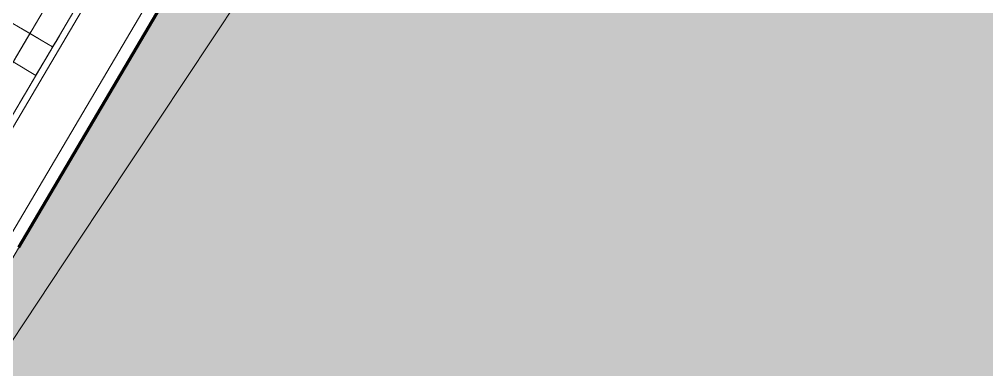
# Model space of a CAD drawing. Header units: metres. Extents: x 478603 to 489313, y 4282657 to 4289463.
# Drawn here: x 479751.8 to 479898.4, y 4286975 to 4287028.1 of the extents above; entities that cross this region are included whole.
import ezdxf

# ---------------------------------------------------------------- set-up
doc = ezdxf.new("R2010")
doc.units = ezdxf.units.M
for name, color, linetype, lineweight in [('ADAKENARI', 18, 'Continuous', 0), ('EKS_5', 5, 'Continuous', 0), ('EKSENLER', 3, 'Continuous', 0), ('HDO_5', 30, 'Continuous', 0), ('KALDIRIM', 11, 'Continuous', 0), ('KDO_5', 150, 'Continuous', 20), ('KYO_5', 1, 'Continuous', 20), ('PL_ALİNMAN', 1, 'Continuous', 0), ('PL_ENKESIT', 1, 'Continuous', 0), ('PL_KM', 4, 'Continuous', 0), ('REFUJ', 63, 'Continuous', 0), ('REVIZE_ONERI_KAM_SNR', 9, 'Continuous', 0), ('SEV_KYO_HDO', 3, 'Continuous', 0), ('SEV_YKO_KDO', 3, 'Continuous', 0), ('SNR_PLANONAMAA', 233, 'Continuous', 0), ('YKO_5', 33, 'Continuous', 0)]:
    doc.layers.add(name, color=color, linetype=linetype, lineweight=lineweight)

msp = doc.modelspace()

# ---------------------------------------------------------------- hatches: boundary and pattern name
at = {"layer": 'REVIZE_ONERI_KAM_SNR'}
msp.add_hatch(color=256, dxfattribs=at).paths.add_polyline_path([(480391.37, 4287736.67), (479958.38, 4287021.55), (479846.66, 4286823.22), (479817.89, 4286807.32), (479678.54, 4286593.14), (479667.02, 4286563.36), (479171.87, 4285664.49), (479060.05, 4285423.5), (478955.18, 4285211.94), (478971.57, 4285181.44), (478973.58, 4285138.06), (478896.83, 4284994.41), (478884.26, 4284953.22), (478871.38, 4284822.15), (478829.64, 4284818.29), (478829.64, 4284859.4), (478806.79, 4284865.48), (478716.87, 4284674.35), (478705.55, 4284645.23), (478602.86, 4284697.15), (478665.09, 4284834.56), (478661.84, 4284859.59), (478721.27, 4284982.03), (478734.09, 4284989.86), (478857.78, 4285241.35), (478838.86, 4285277.85), (478831.67, 4285382.6), (478866.61, 4285387.39), (478882.65, 4285289.09), (479341.44, 4286225.89), (479492.42, 4286515.34), (479668.69, 4286852.71), (479834.72, 4287134.36), (480316.15, 4287820.51), (480353.75, 4287856.55), (480321.39, 4287969.42), (480358.64, 4287985.06), (480384.47, 4287906.35), (480463.86, 4288018.44), (480598.66, 4288207.44), (480775.09, 4288481.28), (480856.22, 4288581.77), (481195.87, 4289025.92), (481277.92, 4288967.09), (481191.32, 4288856.62), (480684.78, 4288177.97), (480420.91, 4287781.11), (480447.15, 4287667.53), (480456.56, 4287584.46), (480422.31, 4287581.55), (480417.61, 4287623.09), (480404.49, 4287679.88)])

# ---------------------------------------------------------------- linework, layer by layer
at = {"layer": 'ADAKENARI', "lineweight": 200}
msp.add_line((479751.7, 4286993.54), (479834.72, 4287134.36), dxfattribs=at)
at = {"layer": 'EKS_5'}
msp.add_point((479753.38, 4287025.92, 932.11), dxfattribs=at)
at = {"layer": 'EKSENLER'}
msp.add_line((479738.98, 4287001.49), (479822.1, 4287142.49), dxfattribs=at)
at = {"layer": 'HDO_5'}
msp.add_polyline3d([(479759.38, 4287028.19, 931.97), (479758.87, 4287027.33, 931.97), (479758.36, 4287026.47, 931.97), (479757.85, 4287025.61, 931.97), (479757.35, 4287024.75, 931.98), (479756.84, 4287023.88, 931.98), (479755.6, 4287021.79, 932.06)], dxfattribs=at)
msp.add_point((479756.84, 4287023.88, 931.98), dxfattribs=at)
at = {"layer": 'KALDIRIM'}
for p, q in [((479742.43, 4286999.46), (479825.47, 4287140.32)), ((479751.81, 4286993.72), (479789.61, 4287057.83))]:
    msp.add_line(p, q, dxfattribs=at)
at = {"layer": 'KDO_5'}
msp.add_polyline3d([(479754.35, 4287019.69, 932.04), (479754.4, 4287019.77, 932.02), (479754.44, 4287019.83, 932.01), (479754.46, 4287019.87, 932), (479754.44, 4287019.83, 931.99), (479754.29, 4287019.58, 931.94), (479753.91, 4287018.94, 931.93), (479753.41, 4287018.08, 931.92), (479752.86, 4287017.15, 931.91), (479752.3, 4287016.21, 931.89), (479751.75, 4287015.28, 931.88)], dxfattribs=at)
msp.add_point((479754.29, 4287019.58, 931.94), dxfattribs=at)
at = {"layer": 'KYO_5'}
msp.add_polyline3d([(479759.4, 4287028.18, 932.23), (479758.89, 4287027.32, 932.2), (479758.38, 4287026.46, 932.17), (479757.86, 4287025.59, 932.14), (479757.35, 4287024.73, 932.1), (479756.85, 4287023.88, 932.07), (479756.34, 4287023.04, 932.07), (479755.85, 4287022.2, 932.06), (479755.35, 4287021.36, 932.05), (479754.85, 4287020.53, 932.05), (479754.35, 4287019.69, 932.04)], dxfattribs=at)
msp.add_point((479756.85, 4287023.88, 932.07), dxfattribs=at)
at = {"layer": 'PL_ALİNMAN'}
for p, q in [((479753.54, 4287026.19), (479751, 4287021.88)), ((479754.3, 4287027.48), (479754.05, 4287027.05))]:
    msp.add_line(p, q, dxfattribs=at)
at = {"layer": 'PL_ENKESIT'}
for points in [[(479756.85, 4287023.88, 932.07), (479756.84, 4287023.88, 931.98), (479756.83, 4287023.89, 932.03), (479753.38, 4287025.92, 932.11), (479749.94, 4287027.95, 932.03), (479749.93, 4287027.96, 931.78)], [(479754.29, 4287019.58, 931.94), (479754.29, 4287019.58, 932.04), (479750.84, 4287021.61, 932.12), (479747.4, 4287023.65, 932.04), (479747.38, 4287023.66, 931.57)]]:
    msp.add_polyline3d(points, dxfattribs=at)
at = {"layer": 'PL_KM'}
msp.add_line((479752.09, 4287026.68), (479754.68, 4287025.16), dxfattribs=at)
at = {"layer": 'REFUJ'}
for p, q in [((479729.55, 4286975.66), (479826.31, 4287139.78)), ((479749.98, 4286994.55), (479833.04, 4287135.44))]:
    msp.add_line(p, q, dxfattribs=at)
at = {"layer": 'REVIZE_ONERI_KAM_SNR'}
msp.add_polyline3d([(479492.42, 4286515.34, 0), (479668.69, 4286852.71, 0), (479834.72, 4287134.36, 0), (480316.15, 4287820.51, 0), (480353.75, 4287856.55, 0), (480321.39, 4287969.42, 0), (480358.64, 4287985.06, 0), (480384.47, 4287906.35, 0), (480463.86, 4288018.44, 0)], dxfattribs=at)
msp.add_polyline3d([(479492.42, 4286515.34, 0), (479668.69, 4286852.71, 0), (479834.72, 4287134.36, 0), (480316.15, 4287820.51, 0), (480353.75, 4287856.55, 0), (480321.39, 4287969.42, 0), (480358.64, 4287985.06, 0), (480384.47, 4287906.35, 0), (480463.86, 4288018.44, 0)], dxfattribs=at)
msp.add_polyline3d([(479492.42, 4286515.34, 0), (479668.69, 4286852.71, 0), (479834.72, 4287134.36, 0), (480316.15, 4287820.51, 0), (480353.75, 4287856.55, 0), (480321.39, 4287969.42, 0), (480358.64, 4287985.06, 0), (480384.47, 4287906.35, 0), (480463.86, 4288018.44, 0)], dxfattribs=at)
at = {"layer": 'SEV_KYO_HDO'}
for p, q in [((479758.89, 4287027.32, 932.2), (479758.87, 4287027.33, 931.97)), ((479757.87, 4287025.6, 932.14), (479757.86, 4287025.6, 932.06)), ((479756.85, 4287023.88, 932.07), (479756.84, 4287023.88, 931.98)), ((479755.82, 4287022.16, 932.06), (479755.82, 4287022.16, 932.05))]:
    msp.add_line(p, q, dxfattribs=at)
at = {"layer": 'SEV_YKO_KDO'}
for p, q in [((479753.78, 4287018.72, 932.04), (479753.78, 4287018.72, 931.98)), ((479752.77, 4287017, 932.05), (479752.77, 4287017, 931.9))]:
    msp.add_line(p, q, dxfattribs=at)
at = {"layer": 'SNR_PLANONAMAA'}
for p, q in [((480037.02, 4287410.95, 942.48), (479760.61, 4286994.3, 942.48)), ((479760.61, 4286994.3, 942.48), (479695.07, 4286895.5, 942.48))]:
    msp.add_line(p, q, dxfattribs=at)
at = {"layer": 'YKO_5'}
msp.add_polyline3d([(479759.37, 4287028.2, 932.02), (479758.86, 4287027.34, 932.02), (479758.36, 4287026.49, 932.02), (479757.86, 4287025.63, 932.02), (479757.35, 4287024.77, 932.03), (479756.83, 4287023.89, 932.03), (479756.29, 4287022.97, 932.03), (479755.74, 4287022.05, 932.03), (479755.21, 4287021.14, 932.04), (479754.72, 4287020.31, 932.04), (479754.35, 4287019.69, 932.04), (479754.22, 4287019.46, 932.04), (479754.21, 4287019.45, 932.04), (479754.25, 4287019.51, 932.04), (479754.3, 4287019.6, 932.04), (479754.35, 4287019.69, 932.04), (479754.4, 4287019.77, 932.04), (479754.44, 4287019.84, 932.04), (479754.46, 4287019.88, 932.04), (479754.44, 4287019.84, 932.04), (479754.29, 4287019.58, 932.04), (479753.91, 4287018.94, 932.04), (479753.41, 4287018.08, 932.04), (479752.86, 4287017.15, 932.05), (479752.3, 4287016.21, 932.05), (479751.75, 4287015.28, 932.05)], dxfattribs=at)
for p in [(479756.83, 4287023.89, 932.03), (479754.29, 4287019.58, 932.04)]:
    msp.add_point(p, dxfattribs=at)

doc.saveas('drawing.dxf')
